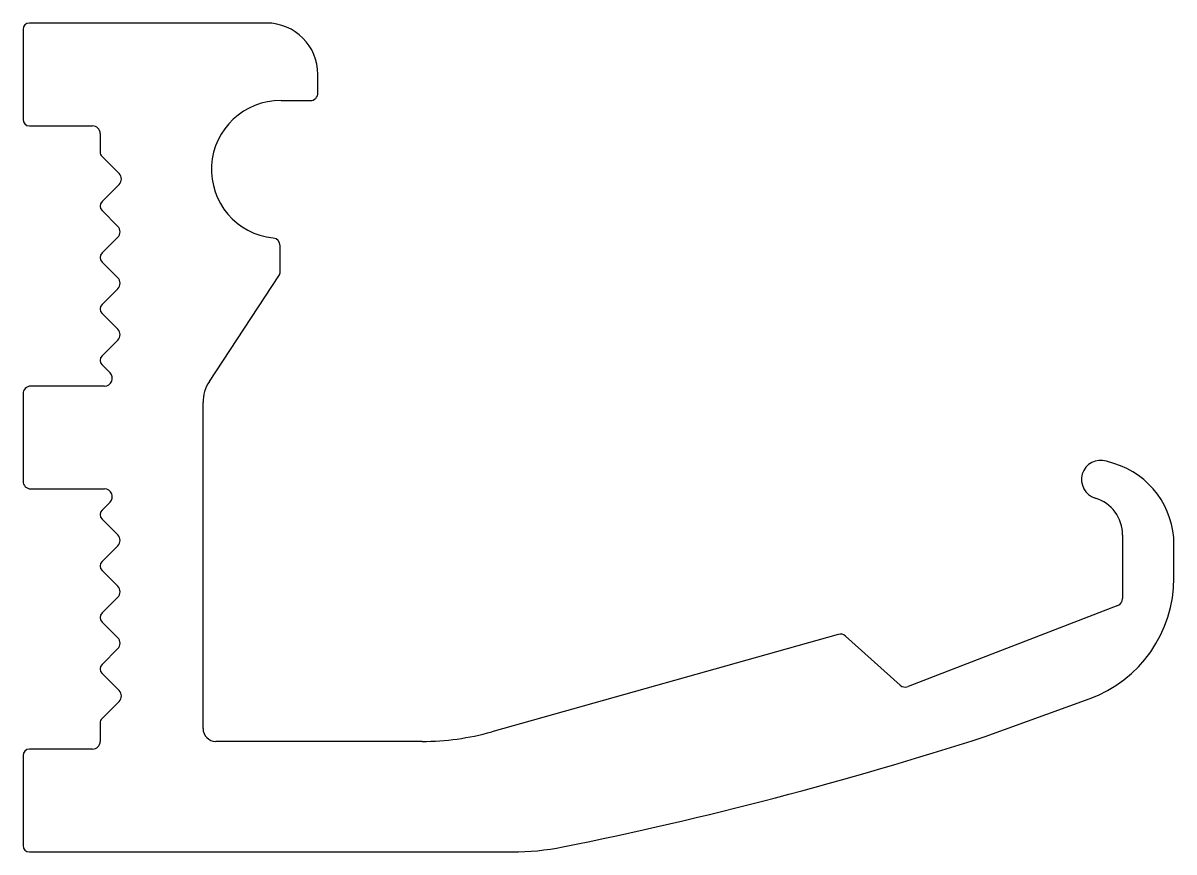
# Model space of a CAD drawing. Extents: x 1004.2 to 1049, y 228.4 to 260.6.
import ezdxf

# ---------------------------------------------------------------- set-up
doc = ezdxf.new("R2010")
doc.units = 0
doc.layers.get('0').update_dxf_attribs({"linetype": 'CONTINUOUS'})

msp = doc.modelspace()

# ---------------------------------------------------------------- linework, layer by layer
for p, q in [((1013.665, 260.594), (1004.447, 260.594)), ((1004.197, 260.344), (1004.197, 256.844)), ((1015.665, 257.871), (1015.665, 258.594)), ((1014.23, 257.576), (1015.37, 257.576)), ((1004.447, 256.594), (1006.897, 256.594)), ((1007.197, 256.294), (1007.197, 255.578)), ((1007.27, 255.401), (1007.933, 254.738)), ((1007.933, 254.314), (1007.27, 253.651)), ((1007.27, 253.297), (1007.881, 252.686)), ((1007.881, 252.262), (1007.27, 251.651)), ((1014.197, 250.924), (1014.197, 251.934)), ((1007.27, 251.297), (1007.881, 250.686)), ((1011.444, 246.656), (1014.147, 250.759)), ((1007.881, 250.262), (1007.27, 249.651)), ((1007.27, 249.297), (1007.881, 248.686)), ((1007.881, 248.262), (1007.27, 247.651)), ((1007.27, 247.297), (1007.581, 246.986)), ((1004.197, 246.174), (1004.197, 242.774)), ((1007.369, 246.474), (1004.497, 246.474)), ((1011.197, 233.154), (1011.197, 245.831)), ((1046.619, 243.465), (1046.326, 243.555)), ((1004.497, 242.474), (1007.369, 242.474)), ((1007.581, 241.962), (1007.27, 241.651)), ((1007.27, 241.297), (1007.881, 240.686)), ((1046.955, 240.679), (1046.955, 238.211)), ((1007.881, 240.262), (1007.27, 239.651)), ((1048.955, 239.012), (1048.955, 240.309)), ((1007.27, 239.297), (1007.881, 238.686)), ((1007.881, 238.262), (1007.27, 237.651)), ((1046.767, 237.936), (1038.614, 234.786)), ((1007.27, 237.297), (1007.881, 236.686)), ((1035.902, 236.816), (1022.425, 233.027)), ((1038.306, 234.843), (1036.184, 236.751)), ((1007.881, 236.262), (1007.27, 235.651)), ((1007.27, 235.297), (1007.933, 234.635)), ((1007.933, 234.21), (1007.27, 233.547)), ((1041.61, 232.844), (1045.658, 234.311)), ((1007.197, 233.371), (1007.197, 232.654)), ((1006.897, 232.354), (1004.447, 232.354)), ((1019.718, 232.654), (1011.697, 232.654)), ((1004.197, 232.104), (1004.197, 228.604)), ((1004.447, 228.354), (1023.215, 228.354))]:
    msp.add_line(p, q)
for centre, radius, start, end in [((1004.447, 260.344), 0.25, 90, 180), ((1013.665, 258.594), 2, 0, 90), ((1015.37, 257.871), 0.295, 270, 0), ((1014.203, 254.898), 2.679, 89.4276, 264.0893), ((1004.447, 256.844), 0.25, 180, 270), ((1006.897, 256.294), 0.3, 360, 90), ((1007.447, 255.578), 0.25, 180, 225), ((1007.721, 254.526), 0.3, 315, 45), ((1007.447, 253.474), 0.25, 135, 225), ((1007.669, 252.474), 0.3, 315, 45), ((1013.897, 251.934), 0.3, 0.0006, 84.0887), ((1007.447, 251.474), 0.25, 135, 225), ((1007.669, 250.474), 0.3, 315, 45), ((1013.897, 250.924), 0.3, 326.6244, 360), ((1007.447, 249.474), 0.25, 135, 225), ((1007.669, 248.474), 0.3, 315, 45), ((1007.447, 247.474), 0.25, 135, 225), ((1007.369, 246.774), 0.3, 270, 45), ((1012.697, 245.831), 1.5, 146.6244, 180), ((1004.497, 246.174), 0.3, 90, 180), ((1046.108, 242.837), 0.75, 73.1185, 253.1185), ((1045.655, 240.309), 3.3, 0.0002, 73.0128), ((1004.497, 242.774), 0.3, 180, 270), ((1007.369, 242.174), 0.3, 315, 90), ((1045.455, 240.684), 1.5, 359.8019, 73.1185), ((1007.447, 241.474), 0.25, 135, 225), ((1007.669, 240.474), 0.3, 315, 45), ((1007.447, 239.474), 0.25, 135, 225), ((1043.955, 239.012), 5, 289.9248, 0.0002), ((1007.669, 238.474), 0.3, 315, 45), ((1046.659, 238.211), 0.295, 291.3621, 360), ((1007.447, 237.474), 0.25, 135, 225), ((1035.983, 236.528), 0.3, 48.0337, 105.7027), ((1007.669, 236.474), 0.3, 315, 45), ((1007.447, 235.474), 0.25, 135, 225), ((1007.721, 234.422), 0.3, 315, 45), ((1038.506, 235.066), 0.3, 228.0337, 291.1279), ((1007.447, 233.371), 0.25, 135, 180), ((1011.697, 233.154), 0.5, 180, 270), ((1019.718, 242.654), 10, 270, 285.7027), ((995.522, 375.588), 150, 281.40874, 287.89361), ((1004.447, 232.104), 0.25, 90, 180), ((1006.897, 232.654), 0.3, 270, 0), ((1004.447, 228.604), 0.25, 180, 270), ((1023.215, 238.354), 10, 270, 281.4087)]:
    msp.add_arc(centre, radius, start, end)

doc.saveas('drawing.dxf')
